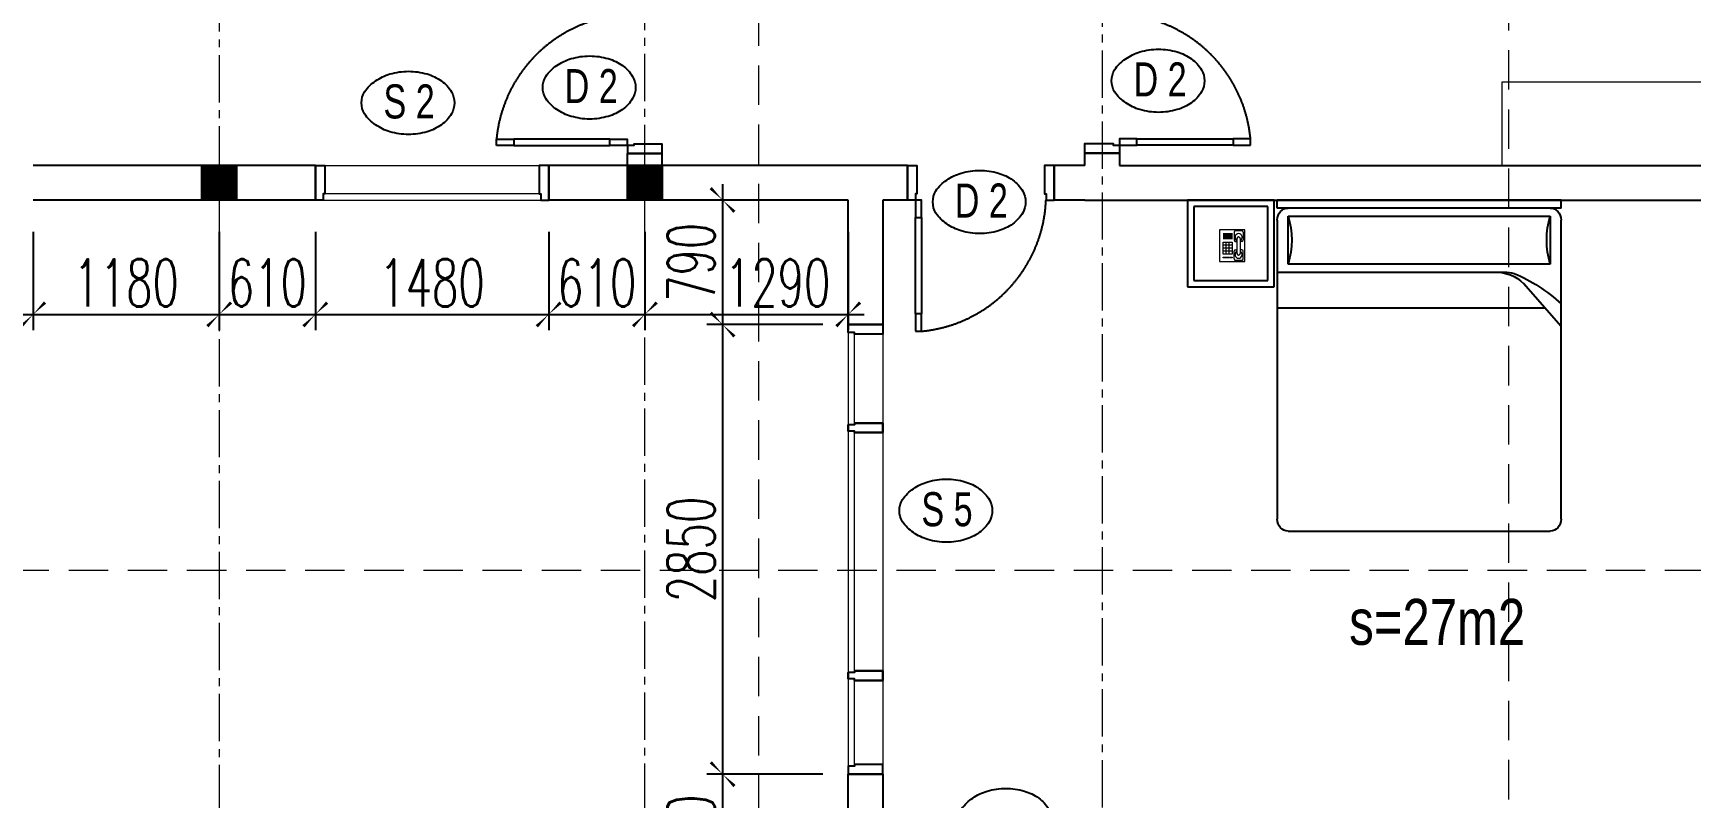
# Model space of a CAD drawing. Header units: millimetres. Extents: x -34806 to 662668, y 63228 to 99452.
# Drawn here: x 99165 to 109680, y 76692 to 81540 of the extents above; entities that cross this region are included whole.
import ezdxf
from ezdxf.enums import TextEntityAlignment as Align

# ---------------------------------------------------------------- set-up
doc = ezdxf.new("R2010")
doc.units = ezdxf.units.MM
doc.header["$LTSCALE"] = 200
doc.header["$MEASUREMENT"] = 0
doc.header["$PDMODE"] = 3
doc.header["$PDSIZE"] = 50
for name, pattern in [('CENTER2', [1.125, 0.75, -0.125, 0.125, -0.125]), ('CONTINOUS', [0]), ('CONTINU', [0]), ('DASHED2', [0.375, 0.25, -0.125])]:
    doc.linetypes.add(name, pattern=pattern)
doc.layers.get('DEFPOINTS').update_dxf_attribs({"linetype": 'CONTINUOUS'})
for name, color, linetype in [('COT', 2, 'CONTINUOUS'), ('Cua', 143, 'CONTINUOUS'), ('DIM', 1, 'CONTINUOUS'), ('NOITHAT', 32, 'CONTINUOUS'), ('TEXT', 7, 'CONTINUOUS'), ('TPTA-Text', 253, 'CONTINUOUS'), ('TUONG', 2, 'CONTINUOUS')]:
    doc.layers.add(name, color=color, linetype=linetype)
doc.layers.add('thay', color=7, linetype='CONTINUOUS', lineweight=18)
doc.layers.add('tim', color=254, linetype='CENTER2', lineweight=9)
doc.styles.add('NHO', font='VNCC-RMS.SHX', dxfattribs={"width": 0.8})
doc.styles.add('Scale', font='vnsimli.shx', dxfattribs={"width": 0.65, "bigfont": 'bigfont.shx'})
doc.styles.add('VNCC-SIM', font='VHAVAN.ttf', dxfattribs={"width": 0.85})
doc.dimstyles.new('Scale', dxfattribs={"dimscale": 10, "dimtxt": 2, "dimasz": 0.8, "dimexe": 1, "dimexo": 0, "dimgap": 0.5, "dimtad": 1, "dimdec": 0, "dimzin": 0, "dimdsep": 46, "dimtxsty": 'Scale', "dimblk": 'ARCHTICK', "dimcen": 1, "dimdle": 1, "dimclrd": 8, "dimclre": 251, "dimclrt": 3, "dimadec": 0, "dimazin": 0, "dimtfac": 1, "dimtdec": 0, "dimtix": 1, "dimtmove": 2, "dimatfit": 3, "dimfxl": 1, "dimtolj": 1, "dimtzin": 0, "dimarcsym": 0})

# ---------------------------------------------------------------- blocks, each defined once
blk = doc.blocks.new('_ArchTick')
at = {"layer": 'DIM', "color": 150}
blk.add_lwpolyline([(0.5, 0.5, 0.133, 0, 0), (0, 0, 0, 0.133, 0), (-0.5, -0.5, 0.133, 0.133, 0)], format="xyseb", dxfattribs=at)
blk = doc.blocks.new('*D1214')
at = {"layer": 'DEFPOINTS', "color": 0}
for p in [(96315, 80280), (99165, 80280), (99165, 79757)]:
    blk.add_point(p, dxfattribs=at)
at = {"layer": 'TPTA-Text', "color": 251, "lineweight": -2}
for p, q in [((96315, 80280), (96315, 79657)), ((99165, 80280), (99165, 79657))]:
    blk.add_line(p, q, dxfattribs=at)
at = {"layer": 'TPTA-Text', "color": 8, "lineweight": -2}
blk.add_line((96215, 79757), (99265, 79757), dxfattribs=at)
at = {"layer": 'TPTA-Text', "color": 8, "lineweight": -2, "xscale": 150, "yscale": 150, "zscale": 150, "rotation": 180}
blk.add_blockref('_ArchTick', (96315, 79757), dxfattribs=at)
at = {"layer": 'TPTA-Text', "color": 8, "lineweight": -2, "xscale": 150, "yscale": 150, "zscale": 150}
blk.add_blockref('_ArchTick', (99165, 79757), dxfattribs=at)
at = {"layer": 'TPTA-Text', "color": 3, "insert": (97740, 79957), "char_height": 300, "attachment_point": 5, "style": 'Scale'}
blk.add_mtext('\\A1;2850', dxfattribs=at)
blk = doc.blocks.new('*D1215')
at = {"layer": 'DEFPOINTS', "color": 0}
for p in [(99165, 80280), (100345, 80280), (100345, 79757)]:
    blk.add_point(p, dxfattribs=at)
at = {"layer": 'TPTA-Text', "color": 251, "lineweight": -2}
for p, q in [((99165, 80280), (99165, 79657)), ((100345, 80280), (100345, 79657))]:
    blk.add_line(p, q, dxfattribs=at)
at = {"layer": 'TPTA-Text', "color": 8, "lineweight": -2}
blk.add_line((99065, 79757), (100445, 79757), dxfattribs=at)
at = {"layer": 'TPTA-Text', "color": 8, "lineweight": -2, "xscale": 150, "yscale": 150, "zscale": 150, "rotation": 180}
blk.add_blockref('_ArchTick', (99165, 79757), dxfattribs=at)
at = {"layer": 'TPTA-Text', "color": 8, "lineweight": -2, "xscale": 150, "yscale": 150, "zscale": 150}
blk.add_blockref('_ArchTick', (100345, 79757), dxfattribs=at)
at = {"layer": 'TPTA-Text', "color": 3, "insert": (99755, 79957), "char_height": 300, "attachment_point": 5, "style": 'Scale'}
blk.add_mtext('\\A1;1180', dxfattribs=at)
blk = doc.blocks.new('*D1216')
at = {"layer": 'DEFPOINTS', "color": 0}
for p in [(100345, 80280), (100955, 80280), (100955, 79757)]:
    blk.add_point(p, dxfattribs=at)
at = {"layer": 'TPTA-Text', "color": 251, "lineweight": -2}
for p, q in [((100345, 80280), (100345, 79657)), ((100955, 80280), (100955, 79657))]:
    blk.add_line(p, q, dxfattribs=at)
at = {"layer": 'TPTA-Text', "color": 8, "lineweight": -2}
blk.add_line((100245, 79757), (101055, 79757), dxfattribs=at)
at = {"layer": 'TPTA-Text', "color": 8, "lineweight": -2, "xscale": 150, "yscale": 150, "zscale": 150, "rotation": 180}
blk.add_blockref('_ArchTick', (100345, 79757), dxfattribs=at)
at = {"layer": 'TPTA-Text', "color": 8, "lineweight": -2, "xscale": 150, "yscale": 150, "zscale": 150}
blk.add_blockref('_ArchTick', (100955, 79757), dxfattribs=at)
at = {"layer": 'TPTA-Text', "color": 3, "insert": (100650, 79957), "char_height": 300, "attachment_point": 5, "style": 'Scale'}
blk.add_mtext('\\A1;610', dxfattribs=at)
blk = doc.blocks.new('*D1217')
at = {"layer": 'DEFPOINTS', "color": 0}
for p in [(100955, 80280), (102435, 80280), (102435, 79757)]:
    blk.add_point(p, dxfattribs=at)
at = {"layer": 'TPTA-Text', "color": 251, "lineweight": -2}
for p, q in [((100955, 80280), (100955, 79657)), ((102435, 80280), (102435, 79657))]:
    blk.add_line(p, q, dxfattribs=at)
at = {"layer": 'TPTA-Text', "color": 8, "lineweight": -2}
blk.add_line((100855, 79757), (102535, 79757), dxfattribs=at)
at = {"layer": 'TPTA-Text', "color": 8, "lineweight": -2, "xscale": 150, "yscale": 150, "zscale": 150, "rotation": 180}
blk.add_blockref('_ArchTick', (100955, 79757), dxfattribs=at)
at = {"layer": 'TPTA-Text', "color": 8, "lineweight": -2, "xscale": 150, "yscale": 150, "zscale": 150}
blk.add_blockref('_ArchTick', (102435, 79757), dxfattribs=at)
at = {"layer": 'TPTA-Text', "color": 3, "insert": (101695, 79957), "char_height": 300, "attachment_point": 5, "style": 'Scale'}
blk.add_mtext('\\A1;1480', dxfattribs=at)
blk = doc.blocks.new('*D1218')
at = {"layer": 'DEFPOINTS', "color": 0}
for p in [(102435, 80280), (103045, 80280), (103045, 79757)]:
    blk.add_point(p, dxfattribs=at)
at = {"layer": 'TPTA-Text', "color": 251, "lineweight": -2}
for p, q in [((102435, 80280), (102435, 79657)), ((103045, 80280), (103045, 79657))]:
    blk.add_line(p, q, dxfattribs=at)
at = {"layer": 'TPTA-Text', "color": 8, "lineweight": -2}
blk.add_line((102335, 79757), (103145, 79757), dxfattribs=at)
at = {"layer": 'TPTA-Text', "color": 8, "lineweight": -2, "xscale": 150, "yscale": 150, "zscale": 150, "rotation": 180}
blk.add_blockref('_ArchTick', (102435, 79757), dxfattribs=at)
at = {"layer": 'TPTA-Text', "color": 8, "lineweight": -2, "xscale": 150, "yscale": 150, "zscale": 150}
blk.add_blockref('_ArchTick', (103045, 79757), dxfattribs=at)
at = {"layer": 'TPTA-Text', "color": 3, "insert": (102740, 79957), "char_height": 300, "attachment_point": 5, "style": 'Scale'}
blk.add_mtext('\\A1;610', dxfattribs=at)
blk = doc.blocks.new('*D1219')
at = {"layer": 'DEFPOINTS', "color": 0}
for p in [(103045, 80280), (104335, 80280), (104335, 79757)]:
    blk.add_point(p, dxfattribs=at)
at = {"layer": 'TPTA-Text', "color": 251, "lineweight": -2}
for p, q in [((103045, 80280), (103045, 79657)), ((104335, 80280), (104335, 79657))]:
    blk.add_line(p, q, dxfattribs=at)
at = {"layer": 'TPTA-Text', "color": 8, "lineweight": -2}
blk.add_line((102945, 79757), (104435, 79757), dxfattribs=at)
at = {"layer": 'TPTA-Text', "color": 8, "lineweight": -2, "xscale": 150, "yscale": 150, "zscale": 150, "rotation": 180}
blk.add_blockref('_ArchTick', (103045, 79757), dxfattribs=at)
at = {"layer": 'TPTA-Text', "color": 8, "lineweight": -2, "xscale": 150, "yscale": 150, "zscale": 150}
blk.add_blockref('_ArchTick', (104335, 79757), dxfattribs=at)
at = {"layer": 'TPTA-Text', "color": 3, "insert": (103887, 79957), "char_height": 300, "attachment_point": 5, "style": 'Scale'}
blk.add_mtext('\\A1;1290', dxfattribs=at)
blk = doc.blocks.new('*D1220')
at = {"layer": 'DEFPOINTS', "color": 0}
for p in [(104173, 80482), (103538, 79692), (104173, 79692)]:
    blk.add_point(p, dxfattribs=at)
at = {"layer": 'TPTA-Text', "color": 8, "lineweight": -2}
blk.add_line((103538, 80582), (103538, 79592), dxfattribs=at)
at = {"layer": 'TPTA-Text', "color": 251, "lineweight": -2}
for p, q in [((104173, 80482), (103438, 80482)), ((104173, 79692), (103438, 79692))]:
    blk.add_line(p, q, dxfattribs=at)
at = {"layer": 'TPTA-Text', "color": 8, "lineweight": -2, "xscale": 150, "yscale": 150, "zscale": 150}
for p, rotation in [((103538, 80482), 90), ((103538, 79692), 270)]:
    blk.add_blockref('_ArchTick', p, dxfattribs=dict(at, rotation=rotation))
at = {"layer": 'TPTA-Text', "color": 3, "insert": (103338, 80087), "char_height": 300, "attachment_point": 5, "rotation": 90, "style": 'Scale'}
blk.add_mtext('\\A1;790', dxfattribs=at)
blk = doc.blocks.new('*D1221')
at = {"layer": 'DEFPOINTS', "color": 0}
for p in [(104173, 79692), (103538, 76842), (104173, 76842)]:
    blk.add_point(p, dxfattribs=at)
at = {"layer": 'TPTA-Text', "color": 8, "lineweight": -2}
blk.add_line((103538, 79792), (103538, 76742), dxfattribs=at)
at = {"layer": 'TPTA-Text', "color": 251, "lineweight": -2}
for p, q in [((104173, 79692), (103438, 79692)), ((104173, 76842), (103438, 76842))]:
    blk.add_line(p, q, dxfattribs=at)
at = {"layer": 'TPTA-Text', "color": 8, "lineweight": -2, "xscale": 150, "yscale": 150, "zscale": 150}
for p, rotation in [((103538, 79692), 90), ((103538, 76842), 270)]:
    blk.add_blockref('_ArchTick', p, dxfattribs=dict(at, rotation=rotation))
at = {"layer": 'TPTA-Text', "color": 3, "insert": (103338, 78267), "char_height": 300, "attachment_point": 5, "rotation": 90, "style": 'Scale'}
blk.add_mtext('\\A1;2850', dxfattribs=at)
blk = doc.blocks.new('*D1222')
at = {"layer": 'DEFPOINTS', "color": 0}
for p in [(104173, 76842), (103538, 76082), (104173, 76082)]:
    blk.add_point(p, dxfattribs=at)
at = {"layer": 'TPTA-Text', "color": 8, "lineweight": -2}
blk.add_line((103538, 76942), (103538, 75982), dxfattribs=at)
at = {"layer": 'TPTA-Text', "color": 251, "lineweight": -2}
for p, q in [((104173, 76842), (103438, 76842)), ((104173, 76082), (103438, 76082))]:
    blk.add_line(p, q, dxfattribs=at)
at = {"layer": 'TPTA-Text', "color": 8, "lineweight": -2, "xscale": 150, "yscale": 150, "zscale": 150}
for p, rotation in [((103538, 76842), 90), ((103538, 76082), 270)]:
    blk.add_blockref('_ArchTick', p, dxfattribs=dict(at, rotation=rotation))
at = {"layer": 'TPTA-Text', "color": 3, "insert": (103338, 76462), "char_height": 300, "attachment_point": 5, "rotation": 90, "style": 'Scale'}
blk.add_mtext('\\A1;760', dxfattribs=at)

msp = doc.modelspace()

# ---------------------------------------------------------------- linework, layer by layer
at = {"layer": 'COT', "const_width": 220}
for points in [[(100345, 80482), (100345, 80702)], [(103045, 80482), (103045, 80702)]]:
    msp.add_lwpolyline(points, dxfattribs=at)
at = {"layer": 'Cua', "color": 8, "linetype": 'DASHED2', "ltscale": 400}
for p, q in [((102823.7, 80867), (102213.4, 80867)), ((106166.2, 80870.1), (106776.5, 80870.1)), ((102213.4, 80827), (102823.7, 80827)), ((106776.5, 80830.1), (106166.2, 80830.1)), ((104760.7, 79760.5), (104760.7, 80370.8)), ((104800.7, 80370.8), (104800.7, 79760.5))]:
    msp.add_line(p, q, dxfattribs=at)
at = {"layer": 'Cua', "color": 6, "linetype": 'CONTINOUS', "ltscale": 0.5}
for p, q in [((103155, 80777), (102935, 80777)), ((105835, 80780.1), (106055, 80780.1)), ((104710.7, 80702), (104710.7, 80482)), ((105640.7, 80482), (105640.7, 80702)), ((105640.7, 80482), (105640.7, 80702)), ((105640.7, 80702), (105640.7, 80482)), ((105640.7, 80702), (105640.7, 80482)), ((105640.7, 80482), (105640.7, 80702)), ((105640.7, 80702), (105640.7, 80482))]:
    msp.add_line(p, q, dxfattribs=at)
at = {"layer": 'Cua', "color": 0, "linetype": 'Continuous'}
for points in [[(102103.4, 80827), (102103.4, 80867), (102213.4, 80867), (102213.4, 80827)], [(102823.7, 80827), (102823.7, 80867), (102933.7, 80867), (102933.7, 80827)], [(106166.2, 80830.1), (106166.2, 80870.1), (106056.2, 80870.1), (106056.2, 80830.1)], [(106886.5, 80830.1), (106886.5, 80870.1), (106776.5, 80870.1), (106776.5, 80830.1)], [(104760.7, 80370.8), (104800.7, 80370.8), (104800.7, 80480.8), (104760.7, 80480.8)], [(104760.7, 79650.5), (104800.7, 79650.5), (104800.7, 79760.5), (104760.7, 79760.5)]]:
    msp.add_lwpolyline(points, close=True, dxfattribs=at)
at = {"layer": 'Cua', "color": 6, "linetype": 'CONTINOUS', "ltscale": 0.5}
for points in [[(103155, 80777), (103155, 80837), (102975, 80837), (102975, 80827), (102935, 80827), (102935, 80777)], [(105835, 80780.1), (105835, 80840.1), (106015, 80840.1), (106015, 80830.1), (106055, 80830.1), (106055, 80780.1)], [(100955, 80702), (101015, 80702), (101015, 80522), (101005, 80522), (101005, 80482), (100955, 80482)], [(102435, 80702), (102375, 80702), (102375, 80522), (102385, 80522), (102385, 80482), (102435, 80482)], [(104710.7, 80702), (104770.7, 80702), (104770.7, 80522), (104760.7, 80522), (104760.7, 80482), (104710.7, 80482)], [(105640.7, 80702), (105580.7, 80702), (105580.7, 80522), (105590.7, 80522), (105590.7, 80482), (105640.7, 80482)], [(104555, 79692.4), (104555, 79632.4), (104375, 79632.4), (104375, 79642.4), (104335, 79642.4), (104335, 79692.4)], [(104555, 76842.4), (104555, 76902.4), (104375, 76902.4), (104375, 76892.4), (104335, 76892.4), (104335, 76842.4)]]:
    msp.add_lwpolyline(points, close=True, dxfattribs=at)
for points in [[(104375, 79067.2), (104555, 79067.2), (104555, 79007.2), (104375, 79007.2), (104375, 79017.2), (104335, 79017.2), (104335, 79057.2)], [(104375, 79007.2), (104555, 79007.2), (104555, 79067.2), (104375, 79067.2), (104375, 79057.2), (104335, 79057.2), (104335, 79017.2)], [(104375, 77436.7), (104555, 77436.7), (104555, 77496.7), (104375, 77496.7), (104375, 77486.7), (104335, 77486.7), (104335, 77446.7)], [(104375, 77496.7), (104555, 77496.7), (104555, 77436.7), (104375, 77436.7), (104375, 77446.7), (104335, 77446.7), (104335, 77486.7)]]:
    msp.add_lwpolyline(points, dxfattribs=at)
at = {"layer": 'Cua', "color": 8, "linetype": 'DASHED2', "ltscale": 400}
for centre, start, end in [((102970, 80786.2), 92.30536, 174.66917), ((106020, 80789.3), 5.33083, 87.69464), ((104719.8, 80517), 275.33083, 357.69464)]:
    msp.add_arc(centre, 870.3, start, end, dxfattribs=at)
at = {"layer": 'NOITHAT'}
for p, q in [((107036.4, 80482), (106486.4, 80482)), ((106486.4, 80482), (106486.4, 79932)), ((106996.4, 80442), (106526.4, 80442)), ((106526.4, 80442), (106526.4, 79972)), ((106996.4, 79972), (106996.4, 80442)), ((107036.4, 79932), (107036.4, 80482)), ((108856.4, 80482), (107056.4, 80482)), ((107056.4, 80431.3), (107056.4, 80482)), ((108856.4, 80431.3), (108856.4, 80482)), ((108856.4, 80431.3), (107056.4, 80431.3)), ((107056.4, 80355.3), (107056.4, 78458.3)), ((107124.8, 80380.7), (108788, 80380.7)), ((107124.8, 80076), (107124.8, 80380.7)), ((108788, 80380.7), (108788, 80076)), ((108856.4, 78458.3), (108856.4, 80355.3)), ((107056.4, 80025.3), (108496.5, 80025.3)), ((108788, 80076), (107124.8, 80076)), ((106486.4, 79932), (107036.4, 79932)), ((106526.4, 79972), (106996.4, 79972)), ((108856.4, 79681.2), (108618.5, 79953.9)), ((107056.4, 79798), (108754.5, 79798)), ((107124.8, 78382.3), (108788, 78382.3))]:
    msp.add_line(p, q, dxfattribs=at)
at = {"layer": 'NOITHAT', "lineweight": 5}
for p, q in [((106851.1, 80292.9), (106689.9, 80292.9)), ((106689.9, 80292.9), (106689.9, 80091.4)), ((106771.5, 80268.5), (106712.1, 80268.5)), ((106771.5, 80260.5), (106712.1, 80260.5)), ((106771.5, 80252.4), (106712.1, 80252.4)), ((106771.5, 80244.4), (106712.1, 80244.4)), ((106771.5, 80236.3), (106712.1, 80236.3)), ((106782.6, 80278), (106782.6, 80229.1)), ((106831.3, 80287.2), (106791.7, 80287.2)), ((106800.8, 80237.8), (106800.8, 80143)), ((106821.3, 80237.8), (106821.3, 80143)), ((106840.5, 80278), (106840.5, 80229.1)), ((106851.1, 80091.4), (106851.1, 80292.9)), ((106712.5, 80214), (106770.8, 80214)), ((106712.5, 80139.9), (106712.5, 80214)), ((106770.8, 80195.4), (106712.5, 80195.4)), ((106770.8, 80176.9), (106712.5, 80176.9)), ((106770.8, 80158.5), (106712.5, 80158.5)), ((106770.8, 80139.9), (106712.5, 80139.9)), ((106731.1, 80139.9), (106731.1, 80214)), ((106752.2, 80139.9), (106752.2, 80214)), ((106770.8, 80214), (106770.8, 80139.9)), ((106782.6, 80108.5), (106782.6, 80157.4)), ((106791.7, 80220), (106800.8, 80220)), ((106791.7, 80166.6), (106800.8, 80166.6)), ((106831.3, 80220), (106821.3, 80220)), ((106831.3, 80166.6), (106821.3, 80166.6)), ((106840.5, 80108.5), (106840.5, 80157.4)), ((106689.9, 80091.4), (106851.1, 80091.4)), ((106712.5, 80119.9), (106729.5, 80119.9)), ((106712.5, 80114.7), (106712.5, 80119.9)), ((106729.5, 80114.7), (106712.5, 80114.7)), ((106729.5, 80119.9), (106729.5, 80114.7)), ((106733.2, 80119.9), (106750.1, 80119.9)), ((106733.2, 80114.7), (106733.2, 80119.9)), ((106750.1, 80114.7), (106733.2, 80114.7)), ((106750.1, 80119.9), (106750.1, 80114.7)), ((106753.9, 80119.9), (106770.8, 80119.9)), ((106753.9, 80114.7), (106753.9, 80119.9)), ((106770.8, 80114.7), (106753.9, 80114.7)), ((106770.8, 80119.9), (106770.8, 80114.7)), ((106831.3, 80099.4), (106791.7, 80099.4))]:
    msp.add_line(p, q, dxfattribs=at)
for centre, radius, start, end in [((106791.7, 80278), 9.15, 90, 180), ((106791.7, 80229.1), 9.15, 180, 270), ((106811, 80246.6), 22.9, 296.56892, 243.43108), ((106811, 80237.8), 10.2, 0, 180), ((106831.3, 80278), 9.15, 0, 90), ((106831.3, 80229.1), 9.15, 270, 0), ((106791.7, 80157.4), 9.15, 90, 180), ((106811, 80135.7), 22.9, 116.56892, 63.43108), ((106811, 80143), 10.2, 180, 0), ((106831.3, 80157.4), 9.15, 0, 90), ((106791.7, 80108.5), 9.15, 180, 270), ((106831.3, 80108.5), 9.15, 270, 0)]:
    msp.add_arc(centre, radius, start, end, dxfattribs=at)
at = {"layer": 'NOITHAT', "extrusion": (0, 0, -1)}
for centre, major_axis, start_param, end_param in [((107124.8, 80355.3), (0, 76), -1.5707963, 0), ((106724, 80228.3), (0, 470.7), 1.2412087, 1.900384), ((109188.8, 80228.3), (0, 470.7), 4.3828013, 5.0419766), ((108788, 80355.3), (0, 76), 0, 1.5707963), ((108442.2, 79721.3), (0, 304), 0, 0.6999805), ((108496.5, 79721.3), (0, 304), 0, 0.2337484), ((108186.3, 78929.6), (0, 1164), 0.364577, 0.6939737), ((107124.8, 78458.3), (0, 76), 3.1415927, 4.712389), ((108788, 78458.3), (0, 76), 1.5707963, 3.1415927)]:
    msp.add_ellipse(centre, major_axis=major_axis, ratio=0.9, start_param=start_param, end_param=end_param, dxfattribs=at)
at = {"layer": 'TEXT'}
for points in [[(102397.2, 81195.5, -0.1338614), (102416.3, 81265.5, -0.1013655), (102486.6, 81334.7, -0.0827254), (102577.2, 81378.5, -0.071629), (102695, 81395.5, -0.071629), (102812.9, 81378.5, -0.0830347), (102903.7, 81334.5, -0.1067191), (102967.2, 81265, -0.1328035), (102986, 81195.5, -0.1328035), (102967.2, 81126, -0.1067191), (102903.7, 81056.6, -0.0830347), (102812.9, 81012.5, -0.071629), (102695, 80995.5, -0.071629), (102577.2, 81012.5, -0.0827254), (102486.6, 81056.3, -0.1013655), (102416.3, 81125.5, -0.1338614)], [(106005.6, 81238, -0.1338614), (106024.7, 81308, -0.1013655), (106095, 81377.2, -0.0827254), (106185.6, 81421, -0.071629), (106303.4, 81438, -0.071629), (106421.3, 81421, -0.0830347), (106512.1, 81376.9, -0.1067191), (106575.6, 81307.5, -0.1328035), (106594.4, 81238, -0.1328035), (106575.6, 81168.5, -0.1067191), (106512.1, 81099, -0.0830347), (106421.3, 81055, -0.071629), (106303.4, 81038, -0.071629), (106185.6, 81055, -0.0827254), (106095, 81098.8, -0.1013655), (106024.7, 81168, -0.1338614)], [(101248, 81098.2, -0.1338614), (101267.1, 81168.2, -0.1013655), (101337.5, 81237.4, -0.0827254), (101428, 81281.3, -0.071629), (101545.9, 81298.2, -0.071629), (101663.7, 81281.3, -0.0830347), (101754.6, 81237.2, -0.1067191), (101818.1, 81167.7, -0.1328035), (101836.9, 81098.2, -0.1328035), (101818.1, 81028.7, -0.1067191), (101754.6, 80959.3, -0.0830347), (101663.7, 80915.2, -0.071629), (101545.9, 80898.2, -0.071629), (101428, 80915.2, -0.0827254), (101337.5, 80959.1, -0.1013655), (101267.1, 81028.3, -0.1338614)], [(104871.5, 80469.8, -0.1338614), (104890.6, 80539.8, -0.1013655), (104960.9, 80608.9, -0.0827254), (105051.5, 80652.8, -0.071629), (105169.3, 80669.8, -0.071629), (105287.2, 80652.8, -0.0830347), (105378, 80608.7, -0.1067191), (105441.5, 80539.3, -0.1328035), (105460.3, 80469.8, -0.1328035), (105441.5, 80400.3, -0.1067191), (105378, 80330.8, -0.0830347), (105287.2, 80286.7, -0.071629), (105169.3, 80269.8, -0.071629), (105051.5, 80286.7, -0.0827254), (104960.9, 80330.6, -0.1013655), (104890.6, 80399.8, -0.1338614)], [(104659.9, 78512.8, -0.1338614), (104679, 78582.7, -0.1013655), (104749.4, 78651.9, -0.0827254), (104839.9, 78695.8, -0.071629), (104957.8, 78712.8, -0.071629), (105075.6, 78695.8, -0.0830347), (105166.5, 78651.7, -0.1067191), (105230, 78582.2, -0.1328035), (105248.8, 78512.8, -0.1328035), (105230, 78443.3, -0.1067191), (105166.5, 78373.8, -0.0830347), (105075.6, 78329.7, -0.071629), (104957.8, 78312.7, -0.071629), (104839.9, 78329.7, -0.0827254), (104749.4, 78373.6, -0.1013655), (104679, 78442.8, -0.1338614)], [(105036.3, 76551.7, -0.1338614), (105055.4, 76621.7, -0.1013655), (105125.8, 76690.9, -0.0827254), (105216.3, 76734.7, -0.071629), (105334.2, 76751.7, -0.071629), (105452, 76734.7, -0.0830347), (105542.9, 76690.7, -0.1067191), (105606.4, 76621.2, -0.1328035), (105625.2, 76551.7, -0.1328035), (105606.4, 76482.2, -0.1067191), (105542.9, 76412.8, -0.0830347), (105452, 76368.7, -0.071629), (105334.2, 76351.7, -0.071629), (105216.3, 76368.7, -0.0827254), (105125.8, 76412.5, -0.1013655), (105055.4, 76481.7, -0.1338614)]]:
    msp.add_lwpolyline(points, format="xyb", close=True, dxfattribs=at)
at = {"layer": 'thay', "linetype": 'DASHED2', "ltscale": 5}
for p, q in [((103766.5, 93710.5), (103766.5, 71432.1)), ((108525.8, 71432.1), (108525.8, 93710.5)), ((84765.5, 78136), (116941.4, 78136))]:
    msp.add_line(p, q, dxfattribs=at)
at = {"layer": 'thay'}
for p, q in [((101015, 80702), (102375, 80702)), ((102385, 80522), (101005, 80522)), ((101005, 80482), (102385, 80482)), ((104335, 79642.4), (104335, 76892.4)), ((104375, 79057.2), (104375, 79642.4)), ((104555, 79632.4), (104555, 76902.4)), ((104375, 77486.7), (104375, 79017.2)), ((104375, 76892.4), (104375, 77446.7))]:
    msp.add_line(p, q, dxfattribs=at)
msp.add_lwpolyline([(110267.1, 82614.5), (110267.1, 81229.5), (108481.7, 81229.5), (108481.7, 80702)], dxfattribs=at)
at = {"layer": 'tim', "ltscale": 2}
for p, q in [((100345, 91750.8), (100345, 73463.9)), ((103045, 73909.8), (103045, 91780.8)), ((105945, 91780.8), (105945, 73909.8))]:
    msp.add_line(p, q, dxfattribs=at)
at = {"layer": 'TUONG'}
for p, q in [((102935, 80702), (102935, 80777)), ((103155, 80702), (103155, 80777)), ((100955, 80702), (99165, 80702)), ((104710.7, 80702), (102435, 80702)), ((105835, 80702), (105640.7, 80702)), ((105640.7, 80482), (105640.7, 80702)), ((106055, 80702), (106890.8, 80702)), ((106890.8, 80702), (110835, 80702)), ((100955, 80482), (99165, 80482)), ((104335, 80482), (102435, 80482)), ((104710.7, 80482), (104555, 80482)), ((105835, 80482), (105640.7, 80482)), ((105835, 80482), (106890.8, 80482)), ((106890.8, 80482), (110835, 80482))]:
    msp.add_line(p, q, dxfattribs=at)
at = {"layer": 'TUONG', "linetype": 'CONTINU', "ltscale": 0.3}
for p, q in [((102935, 80777), (103155, 80777)), ((106055, 80780.1), (105835, 80780.1)), ((100955, 80702), (100955, 80482)), ((102435, 80702), (102435, 80482)), ((104710.7, 80482), (104710.7, 80702)), ((105640.7, 80482), (105640.7, 80702)), ((104555, 79692.4), (104335, 79692.4)), ((104555, 76842.4), (104335, 76842.4))]:
    msp.add_line(p, q, dxfattribs=at)
at = {"layer": 'TUONG'}
for points in [[(105835, 80702), (105835, 80780.1), (106055, 80780.1), (106055, 80702)], [(104555, 80482), (104555, 79692.4), (104335, 79692.4), (104335, 80482)]]:
    msp.add_lwpolyline(points, dxfattribs=at)
for points in [[(100455, 80482), (100235, 80482), (100235, 80702), (100455, 80702)], [(103155, 80482), (102935, 80482), (102935, 80702), (103155, 80702)], [(104335, 76842.4), (104555, 76842.4), (104555, 76082), (104335, 76082)]]:
    msp.add_lwpolyline(points, close=True, dxfattribs=at)

# ---------------------------------------------------------------- texts
at = {"layer": 'TEXT', "style": 'VNCC-SIM', "width": 0.75}
for s, p in [('d 2', (102536.1, 81096.5)), ('d 2', (106144.5, 81139)), ('s 2', (101387, 80999.3)), ('d 2', (105010.4, 80370.8)), ('s 5', (104798.9, 78413.8))]:
    msp.add_text(s, height=216, dxfattribs=at).set_placement(p)
at = {"layer": 'TEXT', "linetype": 'Continuous', "style": 'NHO', "width": 0.8}
msp.add_text('s=27m2', height=291.05, dxfattribs=at).set_placement((108070.9, 77662), align=Align.CENTER)

# ---------------------------------------------------------------- dimensions: what is measured, and where the dimension line sits
at = {"layer": 'TPTA-Text'}
for base, p1, p2, picture, middle in [((103538.3, 79692.4), (104173.4, 80482), (104173.4, 79692.4), '*D1220', (103338.3, 80087.2)), ((103538.3, 76842.4), (104173.4, 79692.4), (104173.4, 76842.4), '*D1221', (103338.3, 78267.4)), ((103538.3, 76082), (104173.4, 76842.4), (104173.4, 76082), '*D1222', (103338.3, 76462.2))]:
    dim = msp.add_linear_dim(base=base, p1=p1, p2=p2, angle=270, dimstyle='Scale', override={"dimscale": 100, "dimtxt": 3, "dimasz": 1.5, "dimfxl": 110}, dxfattribs=at)
    dim.commit()
    dim.dimension.update_dxf_attribs({"geometry": picture, "text_midpoint": middle})
for base, p1, p2, picture, middle in [((99165, 79756.9), (96315, 80279.8), (99165, 80279.8), '*D1214', (97740, 79956.9)), ((100345, 79756.9), (99165, 80279.8), (100345, 80279.8), '*D1215', (99755, 79956.9)), ((100955, 79756.9), (100345, 80279.8), (100955, 80279.8), '*D1216', (100650, 79956.9)), ((102435, 79756.9), (100955, 80279.8), (102435, 80279.8), '*D1217', (101695, 79956.9)), ((103045, 79756.9), (102435, 80279.8), (103045, 80279.8), '*D1218', (102740, 79956.9))]:
    dim = msp.add_linear_dim(base=base, p1=p1, p2=p2, dimstyle='Scale', override={"dimscale": 100, "dimtxt": 3, "dimasz": 1.5, "dimfxl": 110}, dxfattribs=at)
    dim.commit()
    dim.dimension.update_dxf_attribs({"geometry": picture, "text_midpoint": middle})
dim = msp.add_linear_dim(base=(104335, 79756.9), p1=(103045, 80279.8), p2=(104335, 80279.8), dimstyle='Scale', override={"dimscale": 100, "dimtxt": 3, "dimasz": 1.5, "dimfxl": 110}, dxfattribs=at)
dim.commit()
dim.dimension.update_dxf_attribs({"geometry": '*D1219', "text_midpoint": (103886.8, 79956.9), "dimtype": 128})

doc.saveas('drawing.dxf')
